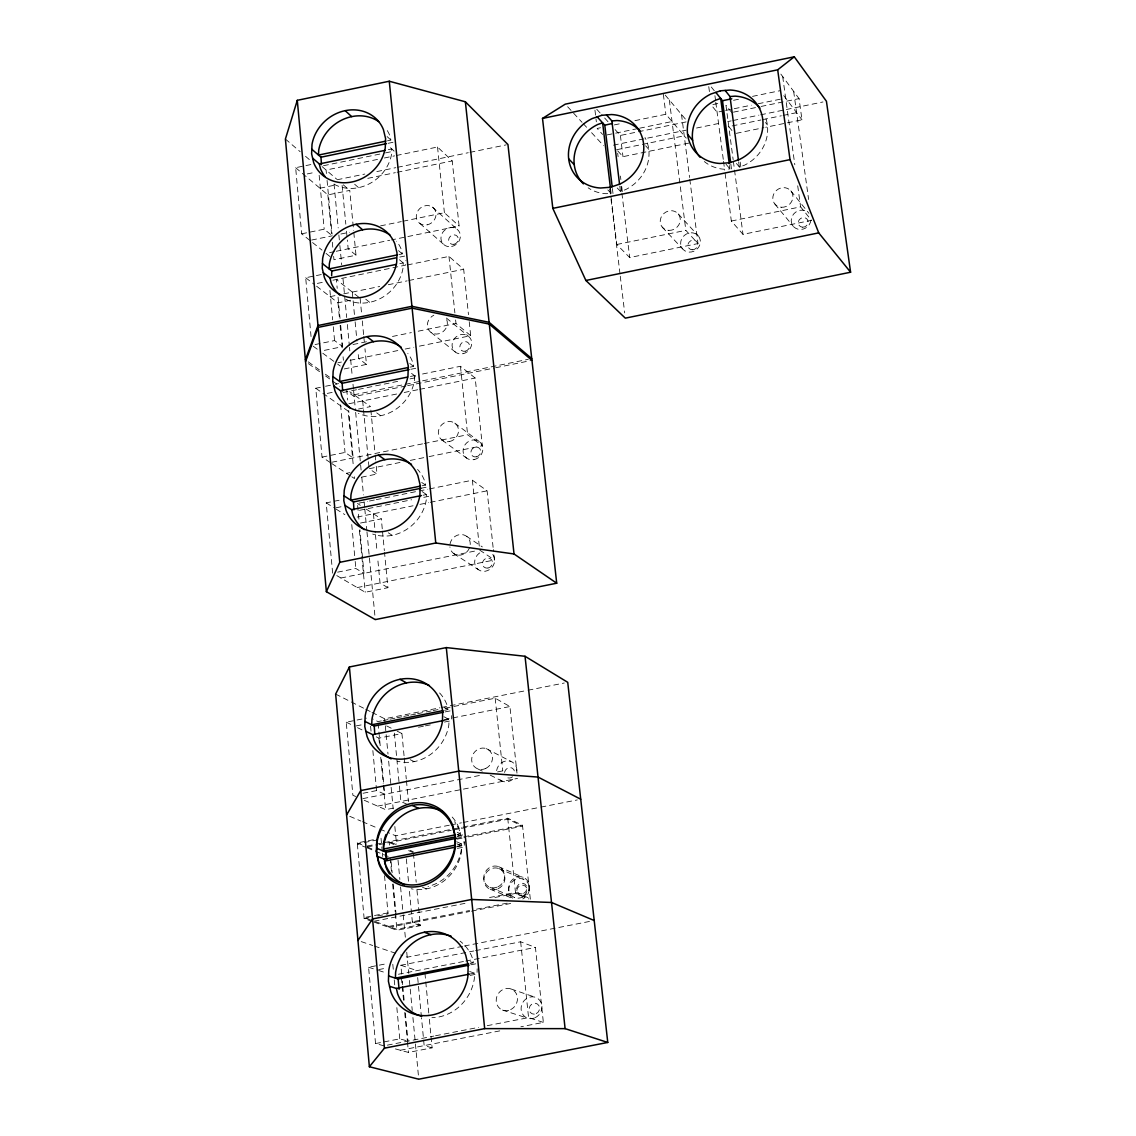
<?xml version="1.0" encoding="UTF-8"?>
<svg xmlns="http://www.w3.org/2000/svg" width="1136" height="1136" viewBox="0 0 1136 1136"><rect width="100%" height="100%" fill="white"/><g stroke="black" fill="none" stroke-linecap="round" stroke-linejoin="round"><path stroke-width="0.75" stroke-dasharray="5 3.75" d="M470.105 975.398L477.035 974.049L477.177 968.781M457.027 846.277L463.871 844.928L463.971 841.492M457.41 848.379L464.269 847.016L464.411 841.875M444.46 722.07L451.39 720.678L451.532 715.652M414.541 375.675L414.37 380.759A39.788 35.67 -45.1 0 1 358.394 413.376M332.919 280.223L405.765 265.086L405.921 260.428M617.203 187.965L620.426 191.388L625.354 189.726A38.851 35.202 -38.1 0 0 645.007 137.555M387.461 140.807L390.912 140.083L389.776 135.482A38.766 34.392 -40.6 0 0 386.155 128.893M388.086 143.321L393.241 142.241L387.078 136.561M309.887 240.406L301.679 233.817L295.644 167.702L304.249 165.927M305.967 165.572L311.136 164.507M388.342 149.682L391.792 148.958L391.622 153.857A38.766 34.392 -40.6 0 1 332.72 183.393M323.519 165.7L383.798 153.246M385.53 152.891L394.135 151.102L387.972 145.465M307.26 173.922L315.822 172.147M377.521 159.409L326.089 170.031L326.415 173.481M384.38 157.989L394.675 155.859M396.379 155.504L437.53 147.013L452.213 160.929L459.1 226.021L391.494 239.909M337.165 179.758L364.77 174.064M376.84 171.579L395.825 167.659M397.543 167.304L468.273 152.707M470.006 152.352L506.23 144.868M600.575 127.729L597.138 128.439L602.62 134.417M614.32 124.903L621.193 123.483M634.939 120.643L665.866 114.267L686.243 138.138M712.883 104.555L718.051 103.49M733.558 100.295L738.727 99.23M752.515 96.375L780.091 90.695M319.94 188.221L336.881 184.728M367.794 178.352L395.356 172.658M397.089 172.303L452.213 160.929M607.121 134.914L613.965 133.494M615.669 133.153L637.878 128.567M639.596 128.212L672.058 121.524M723.959 110.817L717.1 112.237L711.15 104.924M725.663 110.462L732.521 109.042M734.239 108.701L751.379 105.165M758.237 103.745L782.221 98.804M295.644 167.702L327.864 194.909L349.76 190.394L353.637 230.693M615.101 129.589L620.398 135.454L687.521 121.623M733.458 112.152L759.345 106.812M761.077 106.457L799.048 98.619L801.988 119.805L765.664 127.275M613.412 145.152L686.144 130.171M696.538 128.027L720.778 123.029M727.707 121.609L731.172 120.885M732.905 120.53L758.891 115.176M760.623 114.821L822.961 101.97M616.621 149.725L684.241 135.795M732.18 125.911L761.006 119.976M762.696 119.635L781.341 115.787M783.045 115.446L796.606 112.649M617.686 150.875L622.982 156.669L690.234 142.809M736.27 133.338L763.946 127.644M301.679 233.817L324.186 229.188L330.917 234.698M311.605 240.051L332.266 235.805M340.899 234.03L349.519 232.255M380.574 225.865L401.278 221.605M402.996 221.25L444.403 212.73L459.1 226.021M334.538 251.61L326.018 253.371L331.314 257.616M336.242 251.269L389.762 240.264M353.807 232.44L355.994 255.217L333.956 259.732L333.629 256.239M398.921 254.592L402.314 253.882L401.178 249.182A39.277 35.046 -42.8 0 0 396.592 241.215M399.758 257.077L404.856 256.04L398.495 250.644M311.051 336.568L305.683 277.752L321.332 274.543M399.829 263.651L403.223 262.956L403.053 267.94A39.277 35.046 -42.8 0 1 343.541 297.888M317.356 283.404L324.271 281.984M407.398 264.944L448.976 256.424L463.673 269.275L468.486 314.715M330.065 296.652L336.895 295.246M343.739 293.841L379.708 286.485M388.285 284.724L407.128 280.862M408.846 280.507L463.673 269.275M616.791 244.496L685.846 230.352L698.001 243.573L629.699 257.545L616.791 244.496L610.032 188.306M731.343 221.037L800.61 206.851L811.502 220.341L743.001 234.357L731.343 221.037L724.91 171.891M316.589 286.201L338.003 302.815L353.324 299.677M315.084 344.549L334.58 340.573L342.689 346.622L321.687 350.91M352.984 344.52L366.729 341.723M392.474 336.455L411.36 332.607M418.218 331.201L455.99 323.49L470.702 335.688L415.535 346.934M337.974 362.753L341.425 362.057M350.03 360.297L398.282 350.456M405.183 349.05L413.802 347.289M344.222 368.944L366.474 364.415L364.968 348.752M410.167 367.127L413.603 366.417L412.453 361.603A39.788 35.67 -45.1 0 0 407.81 353.466M330.306 462.565L322.042 457.098L315.765 388.256L323.916 386.595M325.549 386.254L333.714 384.593M335.333 384.266L338.599 383.599M410.806 369.285L415.961 368.234L409.769 363.463M327.253 393.411L333.743 392.09M410.479 376.456L415.648 375.405M422.549 374L460.463 366.289L475.189 378.047L482.346 445.795L425.744 457.268M343.001 392.516L349.874 391.111M351.592 390.77L356.747 389.719M358.465 389.364L397.983 381.313M410.011 378.87L416.884 377.479L410.692 372.736M353.992 394.788L528.297 359.317M405.935 385.999L354.162 396.535L348.44 392.431M407.668 385.644L493.975 368.092M495.694 367.737L531.946 360.353M348.851 403.749L397.288 393.894M404.217 392.488L418.062 389.662M419.795 389.321L475.189 378.047M358.493 409.031L370.521 406.589L349.703 391.707M322.042 457.098L345.032 452.44L353.154 457.936L348.695 410.522M331.939 462.224L422.535 443.864M424.268 443.509L467.62 434.733L482.346 445.795M346.537 473.3L350.016 472.604M400.014 462.466L369.143 468.728L376.996 474.039L375.846 461.926M410.309 460.392L424.026 457.609M361.433 477.177L376.996 474.039M332.635 573.155L326.217 502.865L342.703 499.528M422.038 485.782L425.517 485.086L424.339 480.173A40.356 36.324 -47.8 0 0 417.579 469.438M421.115 488.253L428.059 486.847M336.128 507.764L342.689 506.429M358.919 519.18L357.442 503.447L367.723 501.374M369.441 501.019L374.596 499.982M376.3 499.641L427.775 489.233M429.493 488.892L472.377 480.216L487.117 490.823L493.152 547.879M423.061 495.225L426.454 494.543L426.298 499.741A40.356 36.324 -47.8 0 1 372.693 534.062M359.53 510.32L411.644 499.783M423.799 497.341L429.01 496.276L421.328 491.022M357.229 517.05L413.05 505.776M419.937 504.384L428.556 502.652M430.274 502.297L487.117 490.823M360.467 523.057L381.313 518.854L382.321 529.447M337.605 572.161L355.852 568.483L364.003 573.368L359.899 529.674M340.914 578.011L476.24 550.79M357.201 587.568L494.43 559.977L493.336 549.611M336.767 575.583L365.21 592.254L387.916 587.695L384.522 552.394M355.667 796.492L352.898 795.285L346.224 722.169L366.403 718.151M372.012 712.414L384.65 718.79L439.93 707.785M441.648 707.444L526.28 690.574M528.013 690.234L564.28 683.006M356.207 725.904L362.895 724.569M381.398 720.891L377.947 721.573L372.494 718.847M383.116 720.536L388.285 719.514M390.017 719.173L395.186 718.137M396.904 717.796L402.073 716.759M403.805 716.418L408.974 715.396M410.707 715.041L415.875 714.019M417.594 713.678L424.495 712.3M426.213 711.96L431.382 710.923M433.114 710.582L438.283 709.546M445.184 708.182L495.182 698.214L509.936 706.535L516.994 773.147M444.559 710.284L448.038 709.602L446.817 704.476A41.478 37.531 -53.3 0 0 438.752 692.08M445.198 711.903L450.396 710.866L444.176 707.529M444.19 719.613L451.12 718.236M452.852 717.895L509.936 706.535M443.807 720.48L449.018 719.443L448.862 724.853A41.478 37.531 -53.3 0 1 397.359 761.177M418.474 727.239L423.671 726.202M425.404 725.861L430.601 724.825M376.229 736.824L378.913 738.13L401.931 733.544L404.104 756.235M363.051 793.269L376.584 790.585L384.777 794.263L381.199 756.193M362.909 798.608L480.216 775.348M497.568 771.912L502.779 770.875L505.733 772.381M377.592 806.12L517.547 778.401M364.202 800.241L385.629 809.656L395.555 807.696M372.494 921.552L364.145 918.584L357.244 842.912L374.227 839.561M449.331 825.205L395.726 835.798L387.802 832.447M451.063 824.864L461.429 822.819M463.161 822.478L539.231 807.44M540.963 807.1L577.273 799.929M377.72 839.859L357.329 843.892L365.664 847.286M367.269 845.979L451.063 829.422M452.767 829.081L461.358 827.377M463.076 827.036L507.735 818.218L522.503 825.233L530.37 899.598M367.354 846.945L377.493 844.943M379.183 844.602L451.148 830.388M452.866 830.047L507.835 819.184L522.603 826.184L464.013 837.757M457.07 834.506L460.492 833.838L459.271 828.598A42.146 38.17 -56.5 0 0 449.884 814.739M457.723 835.897L462.863 834.889L457.268 832.39M457.268 836.522L460.691 835.84L459.469 830.601A42.16 38.184 -56.5 0 0 454.585 821.697M456.416 838.325L463.261 836.976L457.481 834.406M463.928 836.792L522.503 825.233M457.126 839.121L462.295 838.098M458.078 844.559L461.5 843.892L461.358 849.416A42.146 38.17 -56.5 0 1 428.002 886.478M456.558 846.916L461.699 845.908L461.557 851.432A42.16 38.184 -56.5 0 1 411.133 888.764M388.001 912.875L364.045 917.59L372.395 920.558M364.145 918.584L370.989 917.235M377.834 915.886L388.086 913.869L384.522 875.657M489.559 897.525L515.488 892.427L530.256 898.619M374.198 921.211L465.462 903.276M494.842 897.497L515.588 893.421L528.893 898.974M388.81 926.408L469.58 910.547M476.509 909.183L507.721 903.049M388.91 927.388L469.665 911.512M471.412 911.171L513.018 903.006M374.127 922.134L396.961 930.256L420.377 925.655L416.77 888.182M462.622 946.331L407.213 957.194L400.653 954.964M464.354 945.99L592.481 920.87M383.911 1045.816L375.547 1043.558L368.575 967.247L387.475 963.541M378.643 969.604L385.487 968.27M401.69 974.077L400.852 965.259L473.769 950.974M475.515 950.633L520.657 941.787L535.425 947.424L543.363 1022.4L520.899 1026.774M398.438 974.248L464.028 961.397M465.774 961.056L535.425 947.424M469.977 963.555L473.442 962.874L472.193 957.52A42.87 38.809 -59.7 0 0 460.094 941.148M470.815 964.791L475.998 963.782L470.219 961.738M469.267 974.177L474.465 973.154L474.323 978.806A42.87 38.809 -59.7 0 1 431.921 1017.671M375.547 1043.558L399.758 1038.844L406.347 1040.661M387.348 1045.148L433.824 1036.089M435.557 1035.748L478.625 1027.356M487.23 1025.68L528.581 1017.615L543.363 1022.4M400.369 1050.26L500.167 1030.806M395.427 1048.926L408.449 1052.433L432.106 1047.832L428.939 1014.874M729.497 165.458L729.951 168.895L724.853 169.292A38.794 35.429 -35.8 0 1 704.348 161.568M610.444 188.022L611.083 193.319L606.013 193.702A38.851 35.202 -38.1 0 1 588.15 187.823M432.106 1047.832L424.154 1045.617L421.499 1017.714M502.524 1010.089L527.303 1018.083M368.575 967.247L376.939 969.945M378.586 970.471L386.794 973.126M400.852 965.259L417.011 970.613M361.234 941.602L372.722 945.507M374.369 946.061L399.006 954.41M511.143 989.016L535.723 997.408M469.637 971.493L477.035 974.049M375.689 921.736L396.876 929.291L420.277 924.69L412.354 921.793M420.377 925.655L412.439 922.759L409.187 888.565M422.521 887.315L426.497 888.877M357.244 842.912L365.579 846.306M367.212 846.973L375.405 850.31M367.297 847.939L388.498 856.558M490.141 889.19L513.358 898.789M489.957 887.287L514.707 897.554M395.683 844.318L389.236 841.634L389.563 845.085M410.096 850.339L413.263 851.659M389.321 842.6L394.164 844.616M408.605 850.637L413.362 852.625M349.76 816.33L360.85 821.03M362.441 821.711L378.288 828.414M379.878 829.095L386.212 831.779M498.69 868.515L523.256 879.122M498.491 866.612L523.057 877.262M456.871 843.792L464.269 847.016M456.672 841.776L463.871 844.928M407.213 804.359L400.88 801.519L399.375 785.729M410.195 759.7L414.171 761.617M346.224 722.169L354.546 726.231M357.513 727.679L363.449 730.59M386.709 725.947L394.022 729.61M397.188 731.186L401.931 733.544M477.83 768.916L482.473 771.245M490.198 775.121L502.566 781.327M335.645 694.096L364.102 708.438M365.678 709.233L370.421 711.619M486.307 748.624L510.845 761.404M443.878 716.717L451.39 720.678M387.916 587.695L380.035 582.967L377.734 558.756M326.217 502.865L334.481 508.09M335.972 509.027L344.833 514.622M388.299 532.798L392.247 535.312M357.442 503.447L360.339 505.335M366.161 509.084L381.313 518.854M453.619 553.459L478.355 569.647M331.783 463.545L350.527 475.941M351.862 476.822L354.517 478.583L354.034 473.4M479.69 550.094L494.43 559.977M466.498 536.249L482.331 546.913M421.669 482.431L425.517 485.086M315.765 388.256L348.184 411.133L353.381 466.47M308.41 363.662L319.841 371.87M325.563 375.988L331.286 380.091M332.72 381.128L339.863 386.268M376.726 412.879L380.659 415.719M308.254 361.859L319.685 370.095M325.407 374.213L331.116 378.316M442.032 440.072L466.726 458.191M313.209 346.224L320.068 351.251M322.766 353.225L336.256 363.108M337.591 364.088L340.246 366.033M366.474 364.415L358.635 358.55L357.968 351.549M454.798 423.146L479.236 441.563M305.683 277.752L313.905 284.114M358.82 297.249L336.384 279.513L337.207 288.345M365.749 299.194L369.683 302.304M312.57 242.564L321.985 250.119M431.027 332.436L455.692 352.33M355.994 255.217L348.17 248.812L347.332 240.008M446.391 318.037L468.089 335.972M399.403 259.732L405.765 265.086M322.056 166.552L336.668 179.133M343.257 184.799L349.76 190.394M285.406 139.046L300.174 151.699M305.541 156.314L310.895 160.914M354.645 184.231L358.564 187.639M419.894 223.465L444.517 245.149M432.433 207.107L456.8 229.06M607.831 189.897L611.083 193.319M662.231 227.115L682.622 248.898M567.645 106.741L582.015 122.305M583.208 123.597L586.801 127.488M591.586 132.685L603.557 145.649M678.277 213.951L698.37 235.961M596.741 109.255L601.129 114.097M604.65 118.002L608.172 121.907M645.631 145.791L648.77 149.327M665.213 95.112L685.519 119.237M726.046 164.237L729.951 168.895M736.426 163.47L741.112 169.108M774.866 204.04L793.255 226.277M728.787 126.621L734.538 133.693M790.869 190.876L808.946 213.327M711.306 87.018L714.274 90.738M731.74 112.507L725.975 105.321L733.146 159.636M765.494 122.503L767.368 124.903M783.797 95.623L801.988 119.805M780.844 74.096L799.048 98.619M793.652 91.363L808.619 199.496M782.69 76.595L794.817 164.748M797.713 185.807L800.61 206.851M740.175 162.079L740.871 167.347M738.641 161.809L739.323 166.964L744.265 165.302A38.794 35.429 -35.8 0 0 764.84 115.915M733.373 161.369L734.296 168.327M734.523 170.059L743.001 234.357M730.817 163.996L731.513 169.264M714.927 95.694L715.581 100.65M715.794 102.311L723.305 159.608M723.533 161.369L724.683 170.144M708.765 86.634L709.418 91.618M681.515 114.495L689.566 177.514M689.793 179.247L698.001 243.573M669.331 100.011L685.846 230.352M663.353 94.316L665.866 114.267M620.398 135.454L622.982 156.669M617.672 153.204L618.098 156.725M620.441 176.066L620.867 179.587M621.719 186.631L622.358 191.899M621.051 186.247L621.69 191.459M621.889 193.205L629.699 257.545M619.787 186.105L620.426 191.388M612.389 188.548L613.028 193.816M609.791 188.874L610.827 197.607M611.04 199.354L620.071 274.472M620.27 276.218L624.686 312.911M594.952 110.149L596.343 121.793M469.225 321.701L470.702 335.688M437.53 147.013L444.403 212.73M448.976 256.424L454.883 312.897M455.621 319.969L455.99 323.49M460.463 366.289L467.62 434.733M472.377 480.216L479.321 546.601M495.182 698.214L502.779 770.875M507.735 818.218L515.588 893.421M520.657 941.787L528.581 1017.615M360.126 298.285L361.631 313.948M362.299 320.906L363.634 334.822M363.804 336.568L364.301 341.794M370.861 410.039L375.008 453.278M375.178 455.011L375.675 460.194M382.491 531.208L384.351 550.633M404.274 757.968L406.276 778.913M406.447 780.645L408.463 801.59M413.433 853.406L416.202 882.189M424.949 973.24L425.602 980.183M425.773 981.916L428.769 1013.142M342.121 185.438L345.813 224.175M346.494 231.204L347.162 238.248M352.302 292.094L354.46 314.828M355.128 321.829L356.96 341.056M362.682 400.937L368.32 460.037M368.476 461.77L368.973 466.981M373.432 513.784L375.249 532.812M375.42 534.531L377.067 551.84M394.362 733.118L399.205 783.968M406.347 858.844L408.605 882.544M417.679 977.585L418.332 984.571M418.502 986.318L421.328 1015.967M334.041 183.989L338.201 227.91M338.869 234.925L339.692 243.715M339.863 245.475L341.695 264.787M343.015 278.845L346.679 317.484M347.346 324.513L349.334 345.6M349.505 347.346L349.831 350.868M350.669 359.643L352.16 375.462M352.998 384.238L353.495 389.506M353.665 391.267L355.483 410.593M355.653 412.354L360.481 463.289M360.637 465.05L361.134 470.318M361.802 477.333L363.463 494.898M364.131 501.927L364.628 507.196M364.798 508.956L366.786 530.029M366.956 531.79L375.263 619.603M384.65 718.79L385.161 724.086M385.331 725.861L385.999 732.919M386.155 734.694L388.001 754.105M388.668 761.177L393.184 808.86M394.845 826.511L396.521 844.176M398.026 860.066L399.858 879.491M400.568 886.946L403.067 913.415M403.209 914.807L405.41 938.095M406.745 952.209L408.747 973.382M409.414 980.425L412.254 1010.415M412.922 1017.473L415.265 1042.166M415.421 1043.927L418.758 1079.2M327.069 180.411L332.11 234.073M338.045 297.178L340.033 318.364M340.701 325.436L342.689 346.622M346.721 389.449L347.701 399.986M378.103 723.305L380.219 745.798M391.111 861.599L392.147 872.718M393.226 884.049L396.308 916.866M402.343 981.135L402.684 984.671M402.84 986.431L404.175 1000.546M405.339 1012.9L407.994 1041.13M327.864 194.909L331.485 233.462M332.308 242.224L332.805 247.478M338.003 302.815L339.479 318.478M340.133 325.436L342.263 348.056M343.072 356.761L343.399 360.24M359.402 530.469L365.21 592.254M378.913 738.13L379.566 745.102M380.716 757.314L383.173 783.485M383.343 785.232L385.629 809.656M390.173 857.992L391.409 871.127M392.63 884.078L395.243 911.896M395.399 913.642L396.961 930.256M401.434 977.84L402.087 984.784M402.258 986.517L403.564 1000.39M404.7 1012.545L407.313 1040.292M407.469 1042.024L408.449 1052.433M319.159 175.256L324.186 229.188M329.909 290.404L332.649 319.812M333.288 326.728L334.58 340.573M340.573 404.785L345.032 452.44M351.762 524.562L355.043 559.693M355.199 561.454L355.852 568.483M370.577 726.188L371.06 731.414M372.849 750.555L376.584 790.585M381.029 838.212L382.25 851.347M382.42 853.079L382.747 856.558M392.8 964.265L393.283 969.477M394.249 979.871L394.732 985.082M396.847 1007.618L399.758 1038.844M496.631 770.62A10.835 9.897 -54.8 0 1 508.303 760.85A10.835 9.897 -54.8 0 1 516.809 772.082M512.734 779.31A10.835 9.897 -54.8 0 1 498.463 778.274M512.606 898.164A11.005 10.054 -58 0 1 512.293 881.792A11.005 10.054 -58 0 1 527.928 882.984A11.005 10.054 -58 0 1 522.816 898.945M504.512 772.437A5.41 4.942 -54.8 0 1 514.622 771.798M512.563 776.768A5.41 4.942 -54.8 0 1 505.435 776.257M449.984 544.201A10.764 9.755 -48.8 0 1 461.685 534.545A10.764 9.755 -48.8 0 1 470.148 545.493M469.381 548.148A10.764 9.755 -48.8 0 1 458.447 555.177A10.764 9.755 -48.8 0 1 449.913 546.899M492.768 554.482A10.565 9.599 -49.1 0 1 489.829 569.377A10.565 9.599 -49.1 0 1 475.657 566.481A10.565 9.599 -49.1 0 1 481.082 552.096M446.704 319.628A10.48 9.429 -43.5 0 1 440.91 332.99A10.48 9.429 -43.5 0 1 428.002 328.602A10.48 9.429 -43.5 0 1 433.81 315.24M810.919 220.313A10.167 9.386 -36.8 0 1 798.139 229.231A10.167 9.386 -36.8 0 1 792.317 216.025A10.167 9.386 -36.8 0 1 807.114 211.694M510.675 1009.62A11.403 10.38 -60.9 0 0 513.515 990.322A11.403 10.38 -60.9 0 0 496.333 998.714A11.403 10.38 -60.9 0 0 510.675 1009.62M498.008 886.79A11.218 10.224 -57.6 0 0 500.834 867.89A11.218 10.224 -57.6 0 0 483.837 876.168A11.218 10.224 -57.6 0 0 498.008 886.79M522.631 897.071A11.005 10.039 -58 0 0 525.357 878.511A11.005 10.039 -58 0 0 508.687 886.634A11.005 10.039 -58 0 0 522.631 897.071M535.297 1017.629A11.175 10.196 -61.3 0 0 538.052 998.7A11.175 10.196 -61.3 0 0 521.211 1006.922A11.175 10.196 -61.3 0 0 535.297 1017.629M536.249 1013.61A5.581 5.084 -61.3 0 0 537.612 1004.167A5.581 5.084 -61.3 0 0 529.22 1008.271A5.581 5.084 -61.3 0 0 536.249 1013.61M523.597 893.421A5.481 5.013 -58 0 0 524.96 884.163A5.481 5.013 -58 0 0 516.639 888.21A5.481 5.013 -58 0 0 523.597 893.421M498.207 888.707A11.218 10.224 -57.6 0 0 501.033 869.793A11.218 10.224 -57.6 0 0 484.035 878.071A11.218 10.224 -57.6 0 0 498.207 888.707M485.81 768.405A11.048 10.068 -54.4 0 0 488.622 749.874A11.048 10.068 -54.4 0 0 471.795 758.039A11.048 10.068 -54.4 0 0 485.81 768.405M523.795 895.296A5.495 5.013 -58.1 0 0 525.159 886.037A5.495 5.013 -58.1 0 0 516.837 890.084A5.495 5.013 -58.1 0 0 523.795 895.296M449.444 441.549A10.622 9.599 -46 0 0 456.601 424.878A10.622 9.599 -46 0 0 439.206 428.428A10.622 9.599 -46 0 0 449.444 441.549M474.024 459.64A10.423 9.443 -46.3 0 0 481.011 443.267A10.423 9.443 -46.3 0 0 463.928 446.732A10.423 9.443 -46.3 0 0 474.024 459.64M488.026 568.043A5.268 4.785 -49.1 0 0 491.547 559.721A5.268 4.785 -49.1 0 0 482.928 561.454A5.268 4.785 -49.1 0 0 488.026 568.043M476.325 456.842A5.197 4.714 -46.3 0 0 479.818 448.677A5.197 4.714 -46.3 0 0 471.298 450.41A5.197 4.714 -46.3 0 0 476.325 456.842M427.15 224.829A10.352 9.273 -41.2 0 0 434.193 208.754A10.352 9.273 -41.2 0 0 417.139 212.276A10.352 9.273 -41.2 0 0 427.15 224.829M451.659 246.498A10.167 9.131 -41.5 0 0 458.546 230.679A10.167 9.131 -41.5 0 0 441.79 234.13A10.167 9.131 -41.5 0 0 451.659 246.498M462.906 353.736A10.295 9.287 -43.8 0 0 469.85 337.633A10.295 9.287 -43.8 0 0 452.923 341.098A10.295 9.287 -43.8 0 0 462.906 353.736M465.22 351.237A5.14 4.629 -43.9 0 0 468.685 343.214A5.14 4.629 -43.9 0 0 460.25 344.932A5.14 4.629 -43.9 0 0 465.22 351.237M453.974 244.297A5.069 4.558 -41.5 0 0 457.41 236.416A5.069 4.558 -41.5 0 0 449.061 238.134A5.069 4.558 -41.5 0 0 453.974 244.297M668.848 230.367A10.38 9.471 -38.8 0 0 679.555 216.067A10.38 9.471 -38.8 0 0 662.345 215.187A10.38 9.471 -38.8 0 0 668.848 230.367M781.554 207.277A10.366 9.528 -36.5 0 0 792.175 192.992A10.366 9.528 -36.5 0 0 774.88 192.112A10.366 9.528 -36.5 0 0 781.554 207.277M689.14 252.107A10.181 9.329 -39 0 0 699.634 238.049A10.181 9.329 -39 0 0 682.736 237.168A10.181 9.329 -39 0 0 689.14 252.107M692.151 249.778A5.084 4.658 -39.1 0 0 697.39 242.763A5.084 4.658 -39.1 0 0 688.956 242.323A5.084 4.658 -39.1 0 0 692.151 249.778M802.556 227.2A5.069 4.686 -36.8 0 0 807.753 220.185A5.069 4.686 -36.8 0 0 799.275 219.745A5.069 4.686 -36.8 0 0 802.556 227.2"/><path stroke-width="1.5" d="M388.597 975.966L398.125 979.019L399.091 989.286M383.4 847.683L383.542 843.551A42.146 38.17 -56.5 0 1 385.97 834.548M385.8 851.815L386.794 860.137M386.084 857.325L386.254 852.185L376.74 848.294M364.954 721.431L374.241 726.032L374.795 734.254M343.995 495.836L353.438 501.927L353.963 509.837M332.933 376.627L342.135 383.272L342.66 391.011M331.627 275.679L331.811 271.021L322.425 263.566M311.818 149.256L320.963 157.194L321.46 164.621M297.291 100.323L285.406 139.046L326.373 591.686L375.263 619.603L556.711 583.222L507.948 144.513L465.362 101.786L389.265 81.238L297.291 100.323L339.763 562.32L326.373 591.686M305.385 359.8L317.995 325.535L411.942 306.308L489.091 322.297L531.747 358.607M305.556 361.603L318.165 327.367L412.127 308.154L489.289 324.101L531.946 360.353M349.391 666.974L335.645 694.096L369.37 1066.747L418.758 1079.2L607.76 1042.45L567.73 682.324L525.031 656.281L446.306 647.591L349.391 666.974L384.437 1048.173L369.37 1066.747M346.579 814.995L360.751 790.571L458.745 771.131L538.038 777.067L580.723 799.233M357.939 940.494L372.551 918.953L471.667 899.471L551.528 902.481L594.213 920.529M542.511 118.414L777.691 69.821L794.277 56.8L826.426 101.26L850.594 272.228L625.311 318.151L585.878 280.478L552.82 208.371L542.511 118.414L565.259 104.157L794.277 56.8M597.181 116.866L604.778 125.216L612.474 123.426M715.808 92.371L722.496 100.721L731.783 98.789M385.729 141.162L318.506 155.064L318.705 150.179A38.766 34.392 -40.6 0 1 378.671 121.595M320.963 157.194L386.368 143.676M312.641 158.174L319.33 163.939L384.891 150.392M552.82 208.371L790.017 159.636L818.729 232.88L850.594 272.228M397.217 254.933L329.142 268.905L329.341 263.921A39.277 35.046 -42.8 0 1 389.932 234.953M331.811 271.021L396.365 257.773M323.277 272.683L329.994 277.965L396.421 264.347M585.878 280.478L818.729 232.88M408.449 367.468L339.664 381.483L339.863 376.399A39.788 35.67 -45.1 0 1 401.079 347.062M342.135 383.272L409.088 369.64M333.785 385.913L340.53 390.741L407.654 377.067M420.292 486.137L350.754 500.195L350.953 495.012A40.356 36.324 -47.8 0 1 411.516 464.368M353.438 501.927L421.115 488.253M344.875 505.335L351.635 509.652L421.357 495.566M339.763 562.32L435.77 542.994L514.026 553.97L556.711 583.222M442.827 710.639L371.742 724.796L371.941 719.4A41.478 37.531 -53.3 0 1 429.422 685.533M374.241 726.032L443.48 712.244M365.863 731.314L372.665 734.637L443.807 720.48M383.357 849.061L455.351 834.846M455.55 836.863L383.542 851.077L383.727 845.567A42.16 38.184 -56.5 0 1 438.78 809.869M386.254 852.185L456.416 838.325M377.479 856.374L384.295 859.128L454.641 845.241M454.84 847.257L384.479 861.145L385.388 865.078M468.245 963.896L395.413 978.153L395.598 972.515A42.87 38.809 -59.7 0 1 451.248 936.249M398.125 979.019L469.083 965.131M389.549 986.304L396.379 988.434L469.267 974.177M384.437 1048.173L484.674 1028.634L565.103 1028.634L607.76 1042.45M725.151 90.44L730.008 96.546L735.077 96.148A38.794 35.429 -35.8 0 1 759.956 108.062M606.51 114.935L611.892 120.927L616.947 120.53A38.851 35.202 -38.1 0 1 640.562 131.322M424.296 932.258L430.942 934.658M412.098 805.396A42.359 38.34 -56.4 0 1 453.023 827.718L455.408 837.899L455.11 848.635A42.359 38.34 -56.4 0 1 419.88 886.265A42.359 38.34 -56.4 0 1 378.87 863.687L376.556 853.477L376.925 842.756A42.359 38.34 -56.4 0 1 412.098 805.396L418.701 808.392M399.957 679.328A41.691 37.687 -53.2 0 1 440.385 701.011L442.742 710.966L442.429 721.474A41.691 37.687 -53.2 0 1 407.568 758.422A41.691 37.687 -53.2 0 1 367.056 736.483L364.77 726.5L365.153 716.007A41.691 37.687 -53.2 0 1 399.957 679.328L406.546 682.892M378.359 455.138A40.541 36.48 -47.7 0 1 417.92 475.714L420.206 485.271L419.88 495.367A40.541 36.48 -47.7 0 1 385.672 531.108A40.541 36.48 -47.7 0 1 346.026 510.291L343.81 500.72L344.194 490.624A40.541 36.48 -47.7 0 1 378.359 455.138L384.919 459.682M366.942 336.654A39.973 35.812 -45.1 0 1 406.049 356.647L408.293 366.005L407.966 375.888A39.973 35.812 -45.1 0 1 374.099 410.991A39.973 35.812 -45.1 0 1 334.921 390.756L332.734 381.398L333.132 371.515A39.973 35.812 -45.1 0 1 366.942 336.654L373.488 341.695M356.122 224.289A39.462 35.173 -42.7 0 1 394.788 243.743L397.004 252.902L396.677 262.586A39.462 35.173 -42.7 0 1 363.137 297.107A39.462 35.173 -42.7 0 1 324.385 277.425L322.241 268.252L322.638 258.568A39.462 35.173 -42.7 0 1 356.122 224.289L362.654 229.784M345.174 110.661A38.951 34.52 -40.5 0 1 383.414 129.589L385.587 138.549L385.246 148.035A38.951 34.52 -40.5 0 1 352.046 181.959A38.951 34.52 -40.5 0 1 313.735 162.817L311.619 153.843L312.017 144.357A38.951 34.52 -40.5 0 1 345.174 110.661L351.691 116.625M568.682 158.87L574.248 164.677M687.592 134.375L692.619 140.296M319.33 163.939L320.423 168.554A38.766 34.392 -40.6 0 0 324.91 176.392M329.994 277.965L331.101 282.694A39.277 35.046 -42.8 0 0 339.863 295.147M340.53 390.741L341.652 395.569A39.788 35.67 -45.1 0 0 350.527 408.293M351.635 509.652L352.785 514.58A40.356 36.324 -47.8 0 0 364.23 529.603M372.665 734.637L373.843 739.777A41.478 37.531 -53.3 0 0 391.167 758.891M384.295 859.128L385.487 864.382A42.146 38.17 -56.5 0 0 404.558 884.674M396.379 988.434L397.6 993.815A42.87 38.809 -59.7 0 0 421.697 1016.351M777.691 69.821L790.017 159.636M730.008 96.546L738.414 160.091M722.496 100.721L730.59 162.235M729.269 163.74L720.693 98.477L715.794 100.124A38.794 35.429 -35.8 0 0 699.932 157.194M611.892 120.927L619.574 184.344M604.778 125.216L612.176 186.787M610.444 188.022L602.62 122.844L597.721 124.491A38.851 35.202 -38.1 0 0 583.407 183.876M465.362 101.786L514.026 553.97M525.031 656.281L565.103 1028.634M389.265 81.238L435.77 542.994M446.306 647.591L484.674 1028.634M389.549 873.982A42.16 38.184 -56.5 0 1 385.686 866.399M440.328 810.479A42.16 38.184 -56.5 0 1 443.324 811.942M455.209 835.883L454.911 846.618A42.359 38.34 -56.4 0 1 419.695 884.234A42.359 38.34 -56.4 0 1 378.686 861.656L376.371 851.446L376.74 840.739A42.359 38.34 -56.4 0 1 411.899 803.393A42.359 38.34 -56.4 0 1 452.824 825.702L455.209 835.883M468.16 965.643L467.862 976.619A43.083 38.979 -59.6 0 1 432.276 1014.945A43.083 38.979 -59.6 0 1 390.77 991.7L388.413 981.263L388.782 970.3A43.083 38.979 -59.6 0 1 424.31 932.258A43.083 38.979 -59.6 0 1 465.732 955.22L468.16 965.643M601.782 115.304L592.268 118.527A39.036 35.344 -38 0 0 568.682 158.955A39.036 35.344 -38 0 0 600.561 188.022L610.43 187.255L620 184.018A39.036 35.344 -38 0 0 643.544 143.534A39.036 35.344 -38 0 0 611.58 114.537L601.782 115.304M720.409 90.809L710.88 94.032A38.979 35.571 -35.8 0 0 687.592 134.46A38.979 35.571 -35.8 0 0 719.954 163.47L729.866 162.704L739.451 159.466A38.979 35.571 -35.8 0 0 762.696 118.982A38.979 35.571 -35.8 0 0 730.249 90.028L720.409 90.809"/></g></svg>
